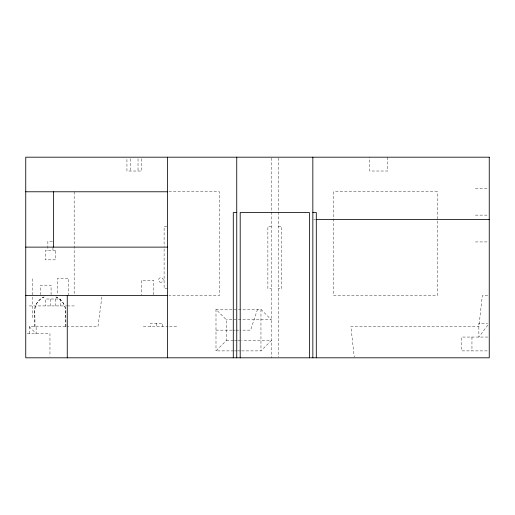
<?xml version="1.0" encoding="UTF-8"?>
<svg xmlns="http://www.w3.org/2000/svg" width="515" height="515" viewBox="0 0 515 515"><rect width="100%" height="100%" fill="white"/><g stroke="black" fill="none" stroke-linecap="round" stroke-linejoin="round"><path stroke-width="0.39" stroke-dasharray="2.58 1.93" d="M101.88 296.988L97.966 326.677L70.298 326.677M257.5 309.386L250.58 330.141L240.125 330.141M487.834 325.107L478.873 337.055L478.873 323.22L487.654 323.22M233.655 350.889L215.991 350.889L226.368 340.518L226.368 319.764L215.991 309.386L260.957 309.386L271.334 319.764L226.368 319.764M241.69 350.889L260.957 350.889L271.334 340.518L241.651 340.518M475.416 188.323L487.711 188.323M168.888 191.78L219.454 191.78L219.454 295.546L168.888 295.546M475.416 215.128L487.711 215.128M313.641 219.454L315.251 219.454M166.873 226.368L164.111 226.368L164.111 245.526M271.334 226.368L267.877 226.368L267.877 288.632L271.334 288.632M278.255 226.368L281.711 226.368L281.711 288.632L278.255 288.632M52.44 241.323L47.856 241.323L47.856 250.58M475.416 241.934L487.711 241.934M167.568 288.632L164.111 288.632L164.111 246.325M487.711 295.546L482.33 295.546L478.873 326.677L350.889 326.677L354.262 357.011M29.207 305.923L66.429 305.923M67.137 305.923L74.611 305.923M29.207 333.598L29.207 326.677L68.933 326.677M143.357 326.677L168.045 326.677M169.525 326.677L177.945 326.677M215.991 330.141L232.078 330.141M232.883 330.141L235.297 330.141M236.102 330.141L239.321 330.141M27.314 333.598L49.961 333.598L49.961 356.245M487.808 337.055L461.575 337.055L461.575 350.889L487.679 350.889M226.368 340.518L233.61 340.518M234.415 340.518L236.829 340.518M237.634 340.518L240.846 340.518M234.46 350.889L236.868 350.889M237.673 350.889L240.885 350.889M29.207 326.677L36.127 333.598L36.127 326.677M65.965 326.677L65.746 311.247A15.566 15.341 39.2 0 0 55.987 296.988M35.014 326.677L34.795 311.247A15.566 15.341 39.2 0 1 44.142 296.988M65.63 326.677L65.579 311.247A15.566 15.431 10.3 0 0 55.929 296.988M34.505 326.677L34.46 311.247A15.566 15.431 10.3 0 1 44.02 296.988M471.952 337.055L471.952 350.889M387.776 157.191L387.776 171.025L369.654 171.025L369.654 157.191M278.255 157.996L278.255 357.004M271.334 157.996L271.334 357.809M260.957 309.386L260.957 350.889M215.991 309.386L215.991 350.889M162.618 326.677L162.618 323.22L150.631 323.22L150.631 326.677M156.624 323.22L156.624 326.677M153.734 294.747L153.734 280.327L141.277 280.327L141.277 294.747M141.709 158.729L141.709 171.025L126.941 171.025L126.941 158.729M138.02 158.729L138.02 171.025M130.636 158.729L130.636 171.025M74.173 191.78L74.173 294.741M68.637 295.546L68.637 278.255L57.564 278.255L57.564 294.76M60.274 305.923L60.274 299.009L45.603 299.009L45.603 305.923M55.382 299.009L55.382 305.923M52.942 247.496L52.942 250.58M51.069 294.747L51.069 285.175L40.691 285.175L40.691 294.747M50.496 299.009L50.496 305.923M32.67 278.77L32.67 296.228M32.67 297.026L32.67 319.242M437.364 191.78L333.598 191.78L333.598 295.546L437.364 295.546L437.364 191.78M55.536 250.58L45.268 250.58L45.268 259.837L55.536 259.837L55.536 250.58M159.759 281.975A2.305 2.305 0 0 0 163.216 279.98A2.305 2.305 0 0 0 159.759 277.984A2.305 2.305 0 0 0 159.759 281.975"/><path stroke-width="0.77" d="M25.75 191.78L167.568 191.78M236.746 212.534L233.289 212.534L233.289 357.809M312.843 212.534L316.3 212.534L316.3 357.809M316.043 219.454L489.25 219.454M25.75 247.123L167.568 247.123M25.75 295.546L167.568 295.546M312.843 157.191L312.843 357.809M309.386 357.809L309.386 212.534L240.202 212.534L240.202 357.809M236.746 157.191L236.746 357.809M167.568 157.191L167.568 357.809M67.259 295.546L67.259 357.809M53.425 191.78L53.425 247.123M489.25 157.191L25.75 157.191L25.75 357.809L489.25 357.809L489.25 157.191"/></g></svg>
